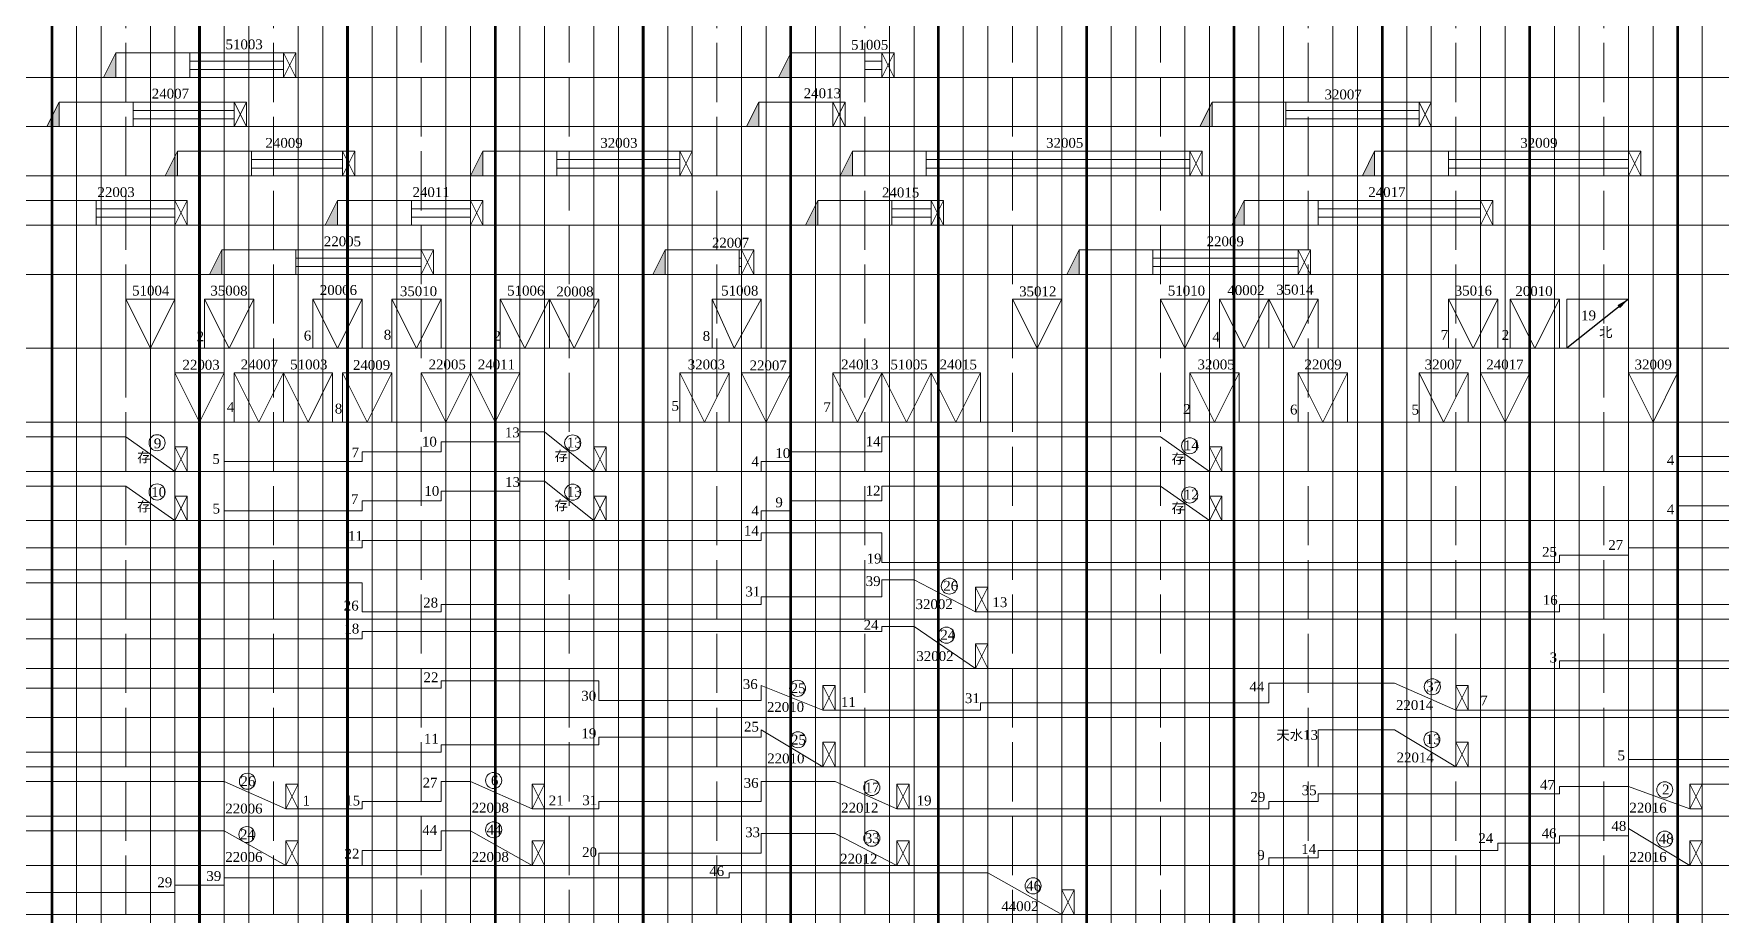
# Model space of a CAD drawing. Header units: millimetres. Extents: x 115 to 1075, y -349 to 784.
# Drawn here: x 441.3 to 783.8, y 425.9 to 604.9 of the extents above; entities that cross this region are included whole.
import ezdxf

# ---------------------------------------------------------------- set-up
doc = ezdxf.new("R2010")
doc.units = ezdxf.units.MM
doc.linetypes.add('ACAD_ISO02W100', pattern=[15, 12, -3])
for name, color, linetype, lineweight in [('十分格1', 3, 'Continuous', 20), ('十分格2', 3, 'ACAD_ISO02W100', 20), ('小时格1', 3, 'Continuous', 100), ('小时格2', 3, 'Continuous', 80)]:
    doc.layers.add(name, color=color, linetype=linetype, lineweight=lineweight)
doc.layers.add('文字', color=3, linetype='Continuous')
doc.dimstyles.new('ISO-25', dxfattribs={"dimtxt": 2.5, "dimasz": 2.5, "dimexe": 1.25, "dimexo": 0.625, "dimtad": 1, "dimdsep": 46, "dimtxsty": 'Standard', "dimcen": 2.5, "dimadec": 0, "dimazin": 0, "dimtfac": 1, "dimtmove": 0, "dimatfit": 3, "dimfxl": 1, "dimarcsym": 0})

msp = doc.modelspace()

# ---------------------------------------------------------------- hatches: boundary and pattern name
at = {"layer": '十分格2', "linetype": 'ByBlock'}
for points in [[(458, 596), (458, 601), (455.5, 596)], [(595, 596), (592.5, 596), (595, 601)], [(446.5, 586), (444, 586), (446.5, 591)], [(588.5, 586), (588.5, 591), (586, 586)], [(680.5, 586), (680.5, 591), (678, 586)], [(470.5, 576), (470.5, 581), (468, 576)], [(532.5, 576), (532.5, 581), (530, 576)], [(607.5, 576), (607.5, 581), (605, 576)], [(713.5, 576), (713.5, 581), (711, 576)], [(503, 566), (500.5, 566), (503, 571)], [(600.5, 566), (598, 566), (600.5, 571)], [(687, 566), (687, 571), (684.5, 566)], [(479.5, 556), (477, 556), (479.5, 561)], [(569.5, 556), (569.5, 561), (567, 556)], [(653.5, 556), (653.5, 561), (651, 556)]]:
    msp.add_hatch(color=0, dxfattribs=at).paths.add_polyline_path(points)

# ---------------------------------------------------------------- linework, layer by layer
at = {"layer": '十分格1'}
for p, q in [((450, 66), (450, 686)), ((455, 686), (455, 66)), ((465, 66), (465, 686)), ((470, 686), (470, 66)), ((480, 686), (480, 66)), ((485, 66), (485, 686)), ((495, 686), (495, 66)), ((500, 66), (500, 686)), ((510, 66), (510, 686)), ((515, 686), (515, 66)), ((525, 66), (525, 686)), ((530, 686), (530, 66)), ((540, 686), (540, 66)), ((545, 66), (545, 686)), ((555, 686), (555, 66)), ((560, 66), (560, 686)), ((570, 66), (570, 686)), ((575, 686), (575, 66)), ((585, 66), (585, 686)), ((590, 686), (590, 66)), ((600, 686), (600, 66)), ((605, 66), (605, 686)), ((615, 686), (615, 66)), ((620, 66), (620, 686)), ((630, 66), (630, 686)), ((635, 686), (635, 66)), ((645, 66), (645, 686)), ((650, 686), (650, 66)), ((660, 686), (660, 66)), ((665, 66), (665, 686)), ((675, 686), (675, 66)), ((680, 66), (680, 686)), ((690, 66), (690, 686)), ((695, 686), (695, 66)), ((705, 66), (705, 686)), ((710, 686), (710, 66)), ((720, 686), (720, 66)), ((725, 66), (725, 686)), ((735, 686), (735, 66)), ((740, 66), (740, 686)), ((750, 66), (750, 686)), ((755, 686), (755, 66)), ((765, 66), (765, 686)), ((770, 686), (770, 66)), ((780, 686), (780, 66))]:
    msp.add_line(p, q, dxfattribs=at)
at = {"layer": '十分格2'}
for p, q in [((460, 66), (460, 686)), ((490, 66), (490, 686)), ((520, 686), (520, 66)), ((550, 686), (550, 66)), ((580, 66), (580, 686)), ((610, 66), (610, 686)), ((640, 686), (640, 66)), ((670, 686), (670, 66)), ((700, 66), (700, 686)), ((730, 66), (730, 686)), ((760, 66), (760, 686))]:
    msp.add_line(p, q, dxfattribs=at)
at = {"layer": '十分格2', "color": 0, "linetype": 'ByBlock'}
for p, q in [((455.5, 596), (458, 601)), ((458, 596), (458, 601)), ((458, 601), (473, 601)), ((473, 601), (473, 596)), ((473, 601), (492, 601)), ((492, 601), (492, 596)), ((494.5, 601), (492, 601)), ((492, 601), (492, 596)), ((492, 601), (494.5, 596)), ((494.5, 601), (492, 596)), ((494.5, 596), (494.5, 601)), ((592.5, 596), (595, 601)), ((595, 596), (595, 601)), ((595, 601), (610, 601)), ((610, 601), (610, 596)), ((610, 601), (613.5, 601)), ((613.5, 596), (613.5, 601)), ((616, 601), (613.5, 601)), ((613.5, 601), (613.5, 596)), ((613.5, 601), (616, 596)), ((616, 601), (613.5, 596)), ((616, 596), (616, 601)), ((135, 596), (955, 596)), ((458, 596), (455.5, 596)), ((473, 597.6), (473, 599.3)), ((473, 599.3), (492, 599.3)), ((473, 596), (473, 597.6)), ((473, 597.6), (492, 597.6)), ((502, 596), (492, 596)), ((595, 596), (592.5, 596)), ((610, 597.6), (610, 599.3)), ((610, 599.3), (613.5, 599.3)), ((610, 596), (610, 597.6)), ((610, 597.6), (613.5, 597.6)), ((623.5, 596), (613.5, 596)), ((444, 586), (446.5, 591)), ((446.5, 586), (446.5, 591)), ((446.5, 591), (461.5, 591)), ((461.5, 591), (461.5, 586)), ((461.5, 591), (480, 591)), ((461.5, 587.6), (461.5, 589.3)), ((461.5, 589.3), (482, 589.3)), ((480, 591), (482, 591)), ((482, 586), (482, 591)), ((484.5, 591), (482, 591)), ((482, 591), (482, 586)), ((482, 591), (484.5, 586)), ((484.5, 591), (482, 586)), ((484.5, 586), (484.5, 591)), ((586, 586), (588.5, 591)), ((588.5, 586), (588.5, 591)), ((588.5, 591), (603.5, 591)), ((603.5, 591), (603.5, 586)), ((606, 591), (603.5, 591)), ((603.5, 591), (603.5, 586)), ((603.5, 591), (606, 586)), ((606, 591), (603.5, 586)), ((606, 586), (606, 591)), ((678, 586), (680.5, 591)), ((680.5, 586), (680.5, 591)), ((680.5, 591), (695.5, 591)), ((695.5, 591), (695.5, 586)), ((695.5, 591), (720, 591)), ((695.5, 587.6), (695.5, 589.3)), ((695.5, 589.3), (722.5, 589.3)), ((720, 591), (722.5, 591)), ((722.5, 586), (722.5, 591)), ((725, 591), (722.5, 591)), ((722.5, 591), (722.5, 586)), ((722.5, 591), (725, 586)), ((725, 591), (722.5, 586)), ((725, 586), (725, 591)), ((135, 586), (955, 586)), ((446.5, 586), (444, 586)), ((461.5, 586), (461.5, 587.6)), ((461.5, 587.6), (482, 587.6)), ((492, 586), (482, 586)), ((588.5, 586), (586, 586)), ((613.5, 586), (603.5, 586)), ((680.5, 586), (678, 586)), ((695.5, 586), (695.5, 587.6)), ((695.5, 587.6), (722.5, 587.6)), ((732.5, 586), (722.5, 586)), ((468, 576), (470.5, 581)), ((470.5, 576), (470.5, 581)), ((470.5, 581), (485.5, 581)), ((485.5, 581), (485.5, 576)), ((485.5, 581), (500, 581)), ((485.5, 577.6), (485.5, 579.3)), ((485.5, 579.3), (504, 579.3)), ((500, 581), (504, 581)), ((504, 581), (504, 576)), ((506.5, 581), (504, 581)), ((504, 581), (504, 576)), ((504, 581), (506.5, 576)), ((506.5, 581), (504, 576)), ((506.5, 576), (506.5, 581)), ((530, 576), (532.5, 581)), ((532.5, 576), (532.5, 581)), ((532.5, 581), (547.5, 581)), ((547.5, 581), (547.5, 576)), ((547.5, 581), (570, 581)), ((547.5, 577.6), (547.5, 579.3)), ((547.5, 579.3), (572.5, 579.3)), ((570, 581), (572.5, 581)), ((572.5, 576), (572.5, 581)), ((575, 581), (572.5, 581)), ((572.5, 581), (572.5, 576)), ((572.5, 581), (575, 576)), ((575, 581), (572.5, 576)), ((575, 576), (575, 581)), ((605, 576), (607.5, 581)), ((607.5, 576), (607.5, 581)), ((607.5, 581), (622.5, 581)), ((622.5, 581), (622.5, 576)), ((622.5, 581), (675, 581)), ((622.5, 577.6), (622.5, 579.3)), ((622.5, 579.3), (676, 579.3)), ((675, 581), (676, 581)), ((676, 576), (676, 581)), ((678.5, 581), (676, 581)), ((676, 581), (676, 576)), ((676, 581), (678.5, 576)), ((678.5, 581), (676, 576)), ((678.5, 576), (678.5, 581)), ((711, 576), (713.5, 581)), ((713.5, 576), (713.5, 581)), ((713.5, 581), (728.5, 581)), ((728.5, 581), (765, 581)), ((728.5, 581), (728.5, 576)), ((728.5, 577.6), (728.5, 579.3)), ((728.5, 579.3), (765, 579.3)), ((765, 576), (765, 581)), ((767.5, 581), (765, 581)), ((765, 581), (765, 576)), ((765, 581), (767.5, 576)), ((767.5, 581), (765, 576)), ((767.5, 576), (767.5, 581)), ((135, 576), (955, 576)), ((470.5, 576), (468, 576)), ((485.5, 576), (485.5, 577.6)), ((485.5, 577.6), (504, 577.6)), ((514, 576), (504, 576)), ((532.5, 576), (530, 576)), ((547.5, 576), (547.5, 577.6)), ((547.5, 577.6), (572.5, 577.6)), ((582.5, 576), (572.5, 576)), ((607.5, 576), (605, 576)), ((607.5, 576), (605, 576)), ((622.5, 576), (622.5, 577.6)), ((622.5, 577.6), (676, 577.6)), ((686, 576), (676, 576)), ((713.5, 576), (711, 576)), ((728.5, 577.6), (765, 577.6)), ((775, 576), (765, 576)), ((439, 571), (454, 571)), ((454, 571), (454, 566)), ((454, 571), (470, 571)), ((454, 567.6), (454, 569.3)), ((454, 569.3), (470, 569.3)), ((470, 566), (470, 571)), ((472.5, 571), (470, 571)), ((470, 571), (470, 566)), ((470, 571), (472.5, 566)), ((472.5, 571), (470, 566)), ((472.5, 566), (472.5, 571)), ((500.5, 566), (503, 571)), ((503, 566), (503, 571)), ((503, 571), (518, 571)), ((518, 571), (518, 566)), ((518, 571), (530, 571)), ((518, 567.6), (518, 569.3)), ((518, 569.3), (530, 569.3)), ((530, 566), (530, 571)), ((532.5, 571), (530, 571)), ((530, 571), (530, 566)), ((530, 571), (532.5, 566)), ((532.5, 571), (530, 566)), ((532.5, 566), (532.5, 571)), ((598, 566), (600.5, 571)), ((600.5, 566), (600.5, 571)), ((600.5, 571), (615.5, 571)), ((615.5, 571), (615.5, 566)), ((615.5, 571), (620, 571)), ((615.5, 567.6), (615.5, 569.3)), ((615.5, 569.3), (623.5, 569.3)), ((620, 571), (623.5, 571)), ((623.5, 566), (623.5, 571)), ((626, 571), (623.5, 571)), ((623.5, 571), (623.5, 566)), ((623.5, 571), (626, 566)), ((626, 571), (623.5, 566)), ((626, 566), (626, 571)), ((684.5, 566), (687, 571)), ((687, 566), (687, 571)), ((687, 571), (702, 571)), ((702, 571), (702, 566)), ((702, 571), (735, 571)), ((702, 567.6), (702, 569.3)), ((702, 569.3), (735, 569.3)), ((735, 566), (735, 571)), ((737.5, 571), (735, 571)), ((735, 571), (735, 566)), ((735, 571), (737.5, 566)), ((737.5, 571), (735, 566)), ((737.5, 566), (737.5, 571)), ((135, 566), (955, 566)), ((454, 566), (454, 567.6)), ((454, 567.6), (470, 567.6)), ((471, 566), (460.5, 566)), ((476, 566), (466, 566)), ((480, 566), (470, 566)), ((503, 566), (500.5, 566)), ((518, 566), (518, 567.6)), ((518, 567.6), (530, 567.6)), ((540, 566), (530, 566)), ((600.5, 566), (598, 566)), ((600.5, 566), (598, 566)), ((615.5, 566), (615.5, 567.6)), ((615.5, 567.6), (623.5, 567.6)), ((633.5, 566), (623.5, 566)), ((687, 566), (684.5, 566)), ((702, 566), (702, 567.6)), ((702, 567.6), (735, 567.6)), ((745, 566), (735, 566)), ((477, 556), (479.5, 561)), ((479.5, 556), (479.5, 561)), ((479.5, 561), (494.5, 561)), ((494.5, 561), (494.5, 556)), ((494.5, 561), (520, 561)), ((494.5, 557.6), (494.5, 559.3)), ((494.5, 559.3), (520, 559.3)), ((520, 556), (520, 561)), ((522.5, 561), (520, 561)), ((520, 561), (520, 556)), ((520, 561), (522.5, 556)), ((522.5, 561), (520, 556)), ((522.5, 556), (522.5, 561)), ((567, 556), (569.5, 561)), ((569.5, 556), (569.5, 561)), ((569.5, 561), (584.5, 561)), ((584.5, 561), (584.5, 556)), ((584.5, 561), (585, 561)), ((584.5, 557.6), (584.5, 559.3)), ((584.5, 559.3), (585, 559.3)), ((585, 561), (585, 556)), ((587.5, 561), (585, 561)), ((585, 561), (585, 556)), ((585, 561), (587.5, 556)), ((587.5, 561), (585, 556)), ((587.5, 556), (587.5, 561)), ((651, 556), (653.5, 561)), ((653.5, 556), (653.5, 561)), ((653.5, 561), (668.5, 561)), ((668.5, 561), (668.5, 556)), ((668.5, 561), (695, 561)), ((668.5, 557.6), (668.5, 559.3)), ((668.5, 559.3), (698, 559.3)), ((695, 561), (698, 561)), ((698, 556), (698, 561)), ((700.5, 561), (698, 561)), ((698, 561), (698, 556)), ((698, 561), (700.5, 556)), ((700.5, 561), (698, 556)), ((700.5, 556), (700.5, 561)), ((145, 556), (955, 556)), ((479.5, 556), (477, 556)), ((494.5, 556), (494.5, 557.6)), ((494.5, 557.6), (520, 557.6)), ((530, 556), (520, 556)), ((569.5, 556), (567, 556)), ((584.5, 556), (584.5, 557.6)), ((584.5, 557.6), (585, 557.6)), ((595, 556), (585, 556)), ((653.5, 556), (651, 556)), ((668.5, 556), (668.5, 557.6)), ((668.5, 557.6), (698, 557.6)), ((708, 556), (698, 556)), ((460, 541), (460, 551)), ((460, 551), (470, 551)), ((460, 551), (465, 541)), ((465, 541), (470, 551)), ((470, 551), (470, 541)), ((476, 541), (476, 551)), ((476, 551), (486, 551)), ((476, 551), (481, 541)), ((481, 541), (486, 551)), ((486, 551), (486, 541)), ((498, 541), (498, 551)), ((498, 551), (508, 551)), ((498, 551), (503, 541)), ((503, 541), (508, 551)), ((508, 551), (508, 541)), ((514, 541), (514, 551)), ((514, 551), (524, 551)), ((514, 551), (519, 541)), ((519, 541), (524, 551)), ((524, 551), (524, 541)), ((536, 541), (536, 551)), ((536, 551), (546, 551)), ((536, 551), (541, 541)), ((541, 541), (546, 551)), ((546, 551), (546, 541)), ((546, 551), (556, 551)), ((546, 551), (551, 541)), ((551, 541), (556, 551)), ((556, 551), (556, 541)), ((579, 541), (579, 551)), ((579, 551), (589, 551)), ((579, 551), (583.5, 541)), ((583.5, 541), (589, 551)), ((589, 551), (589, 541)), ((640, 541), (640, 551)), ((640, 551), (650, 551)), ((640, 551), (645, 541)), ((645, 541), (650, 551)), ((650, 551), (650, 541)), ((670, 541), (670, 551)), ((670, 551), (680, 551)), ((670, 551), (675, 541)), ((675, 541), (680, 551)), ((680, 551), (680, 541)), ((682, 541), (682, 551)), ((682, 551), (692, 551)), ((682, 551), (687, 541)), ((687, 541), (692, 551)), ((692, 551), (692, 541)), ((692, 551), (702, 551)), ((692, 551), (697, 541)), ((697, 541), (702, 551)), ((702, 551), (702, 541)), ((728.5, 541), (728.5, 551)), ((728.5, 551), (738.5, 551)), ((728.5, 551), (733.5, 541)), ((733.5, 541), (738.5, 551)), ((738.5, 551), (738.5, 541)), ((741, 541), (741, 551)), ((741, 551), (751, 551)), ((741, 551), (746, 541)), ((746, 541), (751, 551)), ((751, 551), (751, 541)), ((752.5, 541), (752.5, 551)), ((752.5, 551), (765, 551)), ((765, 551), (765, 541)), ((115, 541), (955, 541)), ((470, 541), (460, 541)), ((486, 541), (476, 541)), ((508, 541), (498, 541)), ((524, 541), (514, 541)), ((535, 541), (545, 541)), ((546, 541), (536, 541)), ((556, 541), (546, 541)), ((588.5, 541), (578.5, 541)), ((589, 541), (579, 541)), ((650, 541), (640, 541)), ((680, 541), (670, 541)), ((692, 541), (682, 541)), ((702, 541), (692, 541)), ((738.5, 541), (728.5, 541)), ((751, 541), (741, 541)), ((765, 541), (752.5, 541)), ((470, 526), (470, 536)), ((470, 536), (480, 536)), ((470, 536), (475, 526)), ((475, 526), (480, 536)), ((480, 536), (480, 526)), ((482, 526), (482, 536)), ((482, 536), (492, 536)), ((482, 536), (487, 526)), ((487, 526), (492, 536)), ((492, 536), (492, 526)), ((492, 536), (502, 536)), ((492, 536), (497, 526)), ((497, 526), (502, 536)), ((502, 536), (502, 526)), ((504, 526), (504, 536)), ((504, 536), (514, 536)), ((504, 536), (509, 526)), ((509, 526), (514, 536)), ((514, 536), (514, 526)), ((520, 526), (520, 536)), ((520, 536), (530, 536)), ((520, 536), (525, 526)), ((525, 526), (530, 536)), ((530, 536), (530, 526)), ((530, 536), (540, 536)), ((530, 536), (535, 526)), ((535, 526), (540, 536)), ((540, 536), (540, 526)), ((572.5, 526), (572.5, 536)), ((572.5, 536), (582.5, 536)), ((572.5, 536), (577.5, 526)), ((577.5, 526), (582.5, 536)), ((582.5, 536), (582.5, 526)), ((585, 526), (585, 536)), ((585, 536), (595, 536)), ((585, 536), (590, 526)), ((590, 526), (595, 536)), ((595, 536), (595, 526)), ((603.5, 526), (603.5, 536)), ((603.5, 536), (613.5, 536)), ((603.5, 536), (608.5, 526)), ((608.5, 526), (613.5, 536)), ((613.5, 536), (613.5, 526)), ((613.5, 536), (623.5, 536)), ((613.5, 536), (618.5, 526)), ((618.5, 526), (623.5, 536)), ((623.5, 536), (623.5, 526)), ((623.5, 536), (633.5, 536)), ((623.5, 536), (628.5, 526)), ((628.5, 526), (633.5, 536)), ((633.5, 536), (633.5, 526)), ((676, 526), (676, 536)), ((676, 536), (686, 536)), ((676, 536), (681, 526)), ((681, 526), (686, 536)), ((686, 536), (686, 526)), ((698, 526), (698, 536)), ((698, 536), (708, 536)), ((698, 536), (703, 526)), ((703, 526), (708, 536)), ((708, 536), (708, 526)), ((722.5, 526), (722.5, 536)), ((722.5, 536), (732.5, 536)), ((722.5, 536), (727.5, 526)), ((727.5, 526), (732.5, 536)), ((732.5, 536), (732.5, 526)), ((735, 526), (735, 536)), ((735, 536), (745, 536)), ((735, 536), (740, 526)), ((740, 526), (745, 536)), ((745, 536), (745, 526)), ((765, 526), (765, 536)), ((765, 536), (775, 536)), ((765, 536), (770, 526)), ((770, 526), (775, 536)), ((775, 536), (775, 526)), ((115, 526), (955, 526)), ((480, 526), (470, 526)), ((492, 526), (482, 526)), ((502, 526), (492, 526)), ((504, 526), (504, 526)), ((514, 526), (504, 526)), ((530, 526), (520, 526)), ((540, 526), (530, 526)), ((582.5, 526), (572.5, 526)), ((595, 526), (585, 526)), ((613.5, 526), (603.5, 526)), ((623.5, 526), (613.5, 526)), ((633.5, 526), (623.5, 526)), ((686, 526), (676, 526)), ((695, 526), (698, 526)), ((708, 526), (698, 526)), ((732.5, 526), (722.5, 526)), ((745, 526), (735, 526)), ((775, 526), (765, 526)), ((414, 523), (460, 523)), ((460, 523), (470, 516)), ((472.5, 521), (470, 521)), ((470, 521), (470, 516)), ((470, 521), (472.5, 516)), ((472.5, 521), (470, 516)), ((472.5, 516), (472.5, 521)), ((524, 520), (524, 522)), ((524, 522), (540, 522)), ((540, 522), (540, 524)), ((540, 524), (545, 524)), ((545, 524), (555, 516)), ((555, 516), (555, 521)), ((555, 521), (557.5, 521)), ((555, 521), (557.5, 516)), ((557.5, 521), (555, 516)), ((557.5, 521), (557.5, 516)), ((613.5, 520), (613.5, 523)), ((613.5, 523), (670, 523)), ((670, 523), (680, 516)), ((682.5, 521), (680, 521)), ((680, 521), (680, 516)), ((680, 521), (682.5, 516)), ((682.5, 521), (680, 516)), ((682.5, 516), (682.5, 521)), ((480, 516), (480, 518)), ((480, 518), (505, 518)), ((505, 518), (508, 518)), ((508, 518), (508, 520)), ((508, 520), (520, 520)), ((520, 520), (524, 520)), ((589, 516), (589, 518)), ((589, 518), (595, 518)), ((595, 518), (595, 520)), ((595, 520), (610, 520)), ((610, 520), (613.5, 520)), ((745, 516), (745, 518)), ((775, 516), (775, 519)), ((775, 519), (835, 519)), ((135, 516), (955, 516)), ((470, 516), (472.5, 516)), ((540, 512), (540, 514)), ((540, 514), (545, 514)), ((545, 514), (555, 506)), ((557.5, 516), (555, 516)), ((680, 516), (682.5, 516)), ((414, 513), (460, 513)), ((460, 513), (470, 506)), ((470, 511), (470, 506)), ((472.5, 511), (470, 511)), ((472.5, 511), (470, 506)), ((470, 511), (472.5, 506)), ((472.5, 506), (472.5, 511)), ((524, 510), (524, 512)), ((524, 512), (540, 512)), ((555, 511), (557.5, 511)), ((557.5, 511), (555, 506)), ((555, 511), (557.5, 506)), ((555, 506), (555, 511)), ((557.5, 511), (557.5, 506)), ((613.5, 510), (613.5, 513)), ((613.5, 513), (670, 513)), ((670, 513), (680, 506)), ((682.5, 511), (680, 511)), ((682.5, 511), (680, 506)), ((680, 511), (682.5, 506)), ((680, 511), (680, 506)), ((682.5, 506), (682.5, 511)), ((480, 506), (480, 508)), ((480, 508), (505, 508)), ((505, 508), (508, 508)), ((508, 508), (508, 510)), ((508, 510), (520, 510)), ((520, 510), (524, 510)), ((589, 506), (589, 508)), ((589, 506), (589, 508)), ((589, 508), (595, 508)), ((595, 508), (595, 510)), ((595, 510), (610, 510)), ((610, 510), (613.5, 510)), ((775, 506), (775, 509)), ((775, 509), (835, 509)), ((775, 506), (775, 509)), ((135, 506), (955, 506)), ((589, 502), (589, 503.5)), ((589, 503.5), (613.5, 503.5)), ((613.5, 503.5), (613.5, 497.5)), ((398, 500.5), (505, 500.5)), ((505, 500.5), (508, 500.5)), ((508, 500.5), (508, 502)), ((508, 502), (585, 502)), ((585, 502), (589, 502)), ((765, 499), (765, 500.5)), ((765, 500.5), (825, 500.5)), ((613.5, 497.5), (740, 497.5)), ((740, 497.5), (741, 497.5)), ((741, 497.5), (751, 497.5)), ((751, 497.5), (751, 499)), ((751, 499), (765, 499)), ((135, 496), (955, 496)), ((398, 493.37), (505, 493.37)), ((505, 493.37), (508, 493.37)), ((508, 493.37), (508, 487.5)), ((613.5, 490.5), (613.5, 494)), ((613.5, 494), (620, 494)), ((620, 494), (632.5, 487.5)), ((589, 489), (589, 490.5)), ((589, 490.5), (610, 490.5)), ((610, 490.5), (613.5, 490.5)), ((632.5, 487.5), (632.5, 492.5)), ((632.5, 492.5), (635, 492.5)), ((632.5, 492.5), (635, 487.5)), ((635, 492.5), (632.5, 487.5)), ((635, 492.5), (635, 487.5)), ((508, 487.5), (520, 487.5)), ((520, 487.5), (524, 487.5)), ((524, 487.5), (524, 489)), ((524, 489), (585, 489)), ((585, 489), (589, 489)), ((635, 487.5), (632.5, 487.5)), ((635, 487.5), (740, 487.5)), ((740, 487.5), (741, 487.5)), ((741, 487.5), (751, 487.5)), ((751, 487.5), (751, 489)), ((751, 489), (817.5, 489)), ((135, 486), (955, 486)), ((508, 482), (508, 483.5)), ((508, 483.5), (613.5, 483.5)), ((613.5, 483.5), (613.5, 484.5)), ((613.5, 484.5), (620, 484.5)), ((620, 484.5), (632.5, 476)), ((398, 482), (508, 482)), ((635, 481), (632.5, 481)), ((632.5, 481), (632.5, 476)), ((632.5, 481), (635, 476)), ((635, 481), (632.5, 476)), ((635, 476), (635, 481)), ((751, 476), (751, 477.5)), ((751, 477.5), (817.5, 477.5)), ((235, 476), (955, 476)), ((524, 472), (524, 473.5)), ((524, 473.5), (556, 473.5)), ((556, 473.5), (556, 469.5)), ((632.5, 476), (635, 476)), ((692, 469), (692, 473)), ((692, 473), (715, 473)), ((715, 473), (717.5, 473)), ((717.5, 473), (730, 467.5)), ((398, 472), (524, 472)), ((556, 469.5), (589, 469.5)), ((589, 469.5), (589, 472.5)), ((589, 472.5), (601.5, 467.5)), ((604, 472.5), (601.5, 472.5)), ((601.5, 472.5), (601.5, 467.5)), ((601.5, 472.5), (604, 467.5)), ((604, 472.5), (601.5, 467.5)), ((604, 467.5), (604, 472.5)), ((732.5, 472.5), (730, 472.5)), ((730, 472.5), (730, 467.5)), ((730, 472.5), (732.5, 467.5)), ((732.5, 472.5), (730, 467.5)), ((732.5, 467.5), (732.5, 472.5)), ((235, 466), (955, 466)), ((601.5, 467.5), (604, 467.5)), ((604, 467.5), (633.5, 467.5)), ((633.5, 467.5), (633.5, 469)), ((633.5, 469), (692, 469)), ((730, 467.5), (732.5, 467.5)), ((730, 466), (732.5, 466)), ((732.5, 467.5), (827.5, 467.5)), ((589, 462), (589, 463.5)), ((589, 463.5), (601.5, 456)), ((702, 463.5), (702, 456)), ((702, 463.5), (717.5, 463.5)), ((717.5, 463.5), (730, 456)), ((398, 459), (524, 459)), ((524, 459), (524, 460.5)), ((524, 460.5), (556, 460.5)), ((556, 460.5), (556, 462)), ((556, 462), (589, 462)), ((604, 461), (601.5, 461)), ((601.5, 461), (601.5, 456)), ((601.5, 461), (604, 456)), ((604, 461), (601.5, 456)), ((604, 456), (604, 461)), ((732.5, 461), (730, 461)), ((730, 461), (730, 456)), ((730, 461), (732.5, 456)), ((732.5, 461), (730, 456)), ((732.5, 456), (732.5, 461)), ((135, 456), (955, 456)), ((730, 456), (732.5, 456)), ((730, 456), (732.5, 456)), ((765, 456), (765, 457.5)), ((765, 457.5), (827.5, 457.5)), ((398, 453), (480, 453)), ((480, 453), (492.5, 447.5)), ((495, 452.5), (492.5, 452.5)), ((492.5, 452.5), (492.5, 447.5)), ((492.5, 452.5), (495, 447.5)), ((495, 452.5), (492.5, 447.5)), ((495, 447.5), (495, 452.5)), ((524, 449), (524, 453)), ((524, 453), (530, 453)), ((530, 453), (542.5, 447.5)), ((545, 452.5), (542.5, 452.5)), ((542.5, 452.5), (542.5, 447.5)), ((542.5, 452.5), (545, 447.5)), ((545, 452.5), (542.5, 447.5)), ((545, 447.5), (545, 452.5)), ((589, 449), (589, 453)), ((589, 453), (604, 453)), ((604, 453), (616.5, 447.5)), ((619, 452.5), (616.5, 452.5)), ((616.5, 452.5), (616.5, 447.5)), ((616.5, 452.5), (619, 447.5)), ((619, 452.5), (616.5, 447.5)), ((619, 447.5), (619, 452.5)), ((780, 452.5), (777.5, 452.5)), ((777.5, 452.5), (777.5, 447.5)), ((777.5, 452.5), (780, 447.5)), ((780, 452.5), (777.5, 447.5)), ((780, 447.5), (780, 452.5)), ((780, 452.5), (852.5, 452.5)), ((508, 447.5), (508, 449)), ((508, 449), (524, 449)), ((556, 447.5), (556, 449)), ((556, 449), (589, 449)), ((692, 447.5), (692, 449)), ((692, 449), (702, 449)), ((702, 449), (702, 450.5)), ((702, 450.5), (741, 450.5)), ((741, 450.5), (751, 450.5)), ((751, 450.5), (751, 452)), ((751, 452), (765, 452)), ((765, 452), (777.5, 447.5)), ((135, 446), (955, 446)), ((492.5, 447.5), (495, 447.5)), ((495, 447.5), (508, 447.5)), ((542.5, 447.5), (545, 447.5)), ((545, 447.5), (556, 447.5)), ((616.5, 447.5), (619, 447.5)), ((619, 447.5), (692, 447.5)), ((777.5, 447.5), (780, 447.5)), ((400, 443), (480, 443)), ((480, 443), (492.5, 436)), ((524, 439), (524, 443)), ((524, 443), (530, 443)), ((530, 443), (542.5, 436)), ((589, 438.5), (589, 442.5)), ((589, 442.5), (604, 442.5)), ((604, 442.5), (616.5, 436)), ((751, 440.5), (751, 442)), ((751, 442), (765, 442)), ((765, 442), (765, 443.5)), ((765, 443.5), (777.5, 436)), ((495, 441), (492.5, 441)), ((492.5, 441), (492.5, 436)), ((492.5, 441), (495, 436)), ((495, 441), (492.5, 436)), ((495, 436), (495, 441)), ((508, 436), (508, 439)), ((508, 439), (524, 439)), ((545, 441), (542.5, 441)), ((542.5, 441), (542.5, 436)), ((542.5, 441), (545, 436)), ((545, 441), (542.5, 436)), ((545, 436), (545, 441)), ((556, 436), (556, 438.5)), ((556, 438.5), (589, 438.5)), ((619, 441), (616.5, 441)), ((616.5, 441), (616.5, 436)), ((616.5, 441), (619, 436)), ((619, 441), (616.5, 436)), ((619, 436), (619, 441)), ((702, 437.5), (702, 439)), ((702, 439), (735, 439)), ((735, 439), (738.5, 439)), ((738.5, 439), (738.5, 440.5)), ((738.5, 440.5), (751, 440.5)), ((780, 441), (777.5, 441)), ((777.5, 441), (777.5, 436)), ((777.5, 441), (780, 436)), ((780, 441), (777.5, 436)), ((780, 436), (780, 441)), ((135, 436), (955, 436)), ((542.5, 436), (545, 436)), ((692, 436), (692, 437.5)), ((692, 437.5), (702, 437.5)), ((470, 430.5), (470, 432)), ((470, 432), (480, 432)), ((480, 432), (480, 433.5)), ((480, 433.5), (580, 433.5)), ((580, 433.5), (582.5, 433.5)), ((582.5, 433.5), (582.5, 434.5)), ((582.5, 434.5), (635, 434.5)), ((635, 434.5), (650, 426)), ((414, 430.5), (470, 430.5)), ((652.5, 431), (650, 431)), ((650, 431), (650, 426)), ((650, 431), (652.5, 426)), ((652.5, 431), (650, 426)), ((652.5, 426), (652.5, 431)), ((135, 426), (955, 426)), ((650, 426), (652.5, 426))]:
    msp.add_line(p, q, dxfattribs=at)
for centre in [(466.36, 521.82), (550.72, 521.78), (675.95, 521.21), (466.36, 511.82), (550.72, 511.78), (675.95, 511.21), (627.17, 492.7), (626.58, 482.74), (596.37, 471.95), (725.21, 472.26), (596.44, 461.5), (725.12, 461.55), (484.69, 453.07), (534.68, 453.23), (611.44, 451.79), (772.38, 451.34), (484.6, 442.26), (534.68, 443.23), (611.44, 441.5), (772.38, 441.34), (644.17, 431.84)]:
    msp.add_circle(centre, 1.63, dxfattribs=at)
at = {"layer": '小时格1'}
for p, q in [((595, 66), (595, 686)), ((595, 66), (595, 686)), ((775, 686), (775, 66))]:
    msp.add_line(p, q, dxfattribs=at)
at = {"layer": '小时格2'}
for p, q in [((445, 686), (445, 66)), ((475, 686), (475, 66)), ((475, 66), (475, 686)), ((505, 66), (505, 686)), ((505, 686), (505, 66)), ((535, 686), (535, 66)), ((565, 66), (565, 686)), ((565, 686), (565, 66)), ((625, 66), (625, 686)), ((655, 686), (655, 66)), ((685, 66), (685, 686)), ((715, 686), (715, 66)), ((745, 66), (745, 686))]:
    msp.add_line(p, q, dxfattribs=at)

# ---------------------------------------------------------------- texts
at = {"layer": '文字', "char_height": 2, "attachment_point": 1}
for s, insert, width in [('\\pt14;{\\fTimes New Roman|b0|i0|c0|p18;\\C0;51003}', (480.27, 603.71), 10.9003), ('\\pt14;{\\fTimes New Roman|b0|i0|c0|p18;\\C0;51005}', (607.22, 603.63), 10.9003), ('\\pt14;{\\fTimes New Roman|b0|i0|c0|p18;\\C0;24007}', (465.29, 593.71), 10.9003), ('\\pt14;{\\fTimes New Roman|b0|i0|c0|p18;\\C0;24013}', (597.62, 593.78), 10.9003), ('\\pt14;{\\fTimes New Roman|b0|i0|c0|p18;\\C0;32007}', (703.33, 593.54), 10.9003), ('\\pt14;{\\fTimes New Roman|b0|i0|c0|p18;\\C0;24009}', (488.37, 583.71), 10.9003), ('\\pt14;{\\fTimes New Roman|b0|i0|c0|p18;\\C0;32003}', (556.33, 583.71), 10.9003), ('\\pt14;{\\fTimes New Roman|b0|i0|c0|p18;\\C0;32005}', (646.81, 583.71), 10.9003), ('\\pt14;{\\fTimes New Roman|b0|i0|c0|p18;\\C0;32009}', (743.06, 583.71), 10.9003), ('\\pt14;{\\fTimes New Roman|b0|i0|c0|p18;\\C0;22003}', (454.27, 573.71), 10.9003), ('\\pt14;{\\fTimes New Roman|b0|i0|c0|p18;\\C0;24011}', (518.21, 573.71), 10.9003), ('\\pt14;{\\fTimes New Roman|b0|i0|c0|p18;\\C0;24015}', (613.51, 573.64), 10.9003), ('\\pt14;{\\fTimes New Roman|b0|i0|c0|p18;\\C0;24017}', (712.21, 573.71), 10.9003), ('\\pt14;{\\fTimes New Roman|b0|i0|c0|p18;\\C0;22005}', (500.21, 563.71), 10.9003), ('\\pt14;{\\fTimes New Roman|b0|i0|c0|p18;\\C0;22007}', (578.97, 563.44), 10.9003), ('\\pt14;{\\fTimes New Roman|b0|i0|c0|p18;\\C0;22009}', (679.39, 563.71), 10.9003), ('\\pt14;{\\fTimes New Roman|b0|i0|c0|p18;\\C0;51004}', (461.3, 553.71), 10.9003), ('\\pt14;{\\fTimes New Roman|b0|i0|c0|p18;\\C0;35008}', (477.18, 553.71), 10.9003), ('\\pt14;{\\fTimes New Roman|b0|i0|c0|p18;\\C0;20006}', (499.4, 553.83), 10.9003), ('\\pt14;{\\fTimes New Roman|b0|i0|c0|p18;\\C0;35010}', (515.65, 553.59), 10.9003), ('\\pt14;{\\fTimes New Roman|b0|i0|c0|p18;\\C0;51006}', (537.42, 553.71), 10.9003), ('\\pt14;{\\fTimes New Roman|b0|i0|c0|p18;\\C0;20008}', (547.41, 553.53), 10.9003), ('\\pt14;{\\fTimes New Roman|b0|i0|c0|p18;\\C0;51008}', (580.86, 553.71), 10.9003), ('\\pt14;{\\fTimes New Roman|b0|i0|c0|p18;\\C0;35012}', (641.34, 553.55), 10.9003), ('\\pt14;{\\fTimes New Roman|b0|i0|c0|p18;\\C0;51010}', (671.53, 553.71), 10.9003), ('\\pt14;{\\fTimes New Roman|b0|i0|c0|p18;\\C0;40002}', (683.6, 553.8), 10.9003), ('\\pt14;{\\fTimes New Roman|b0|i0|c0|p18;\\C0;35014}', (693.52, 553.9), 10.9003), ('\\pt14;{\\fTimes New Roman|b0|i0|c0|p18;\\C0;35016}', (729.76, 553.71), 10.9003), ('\\pt14;{\\fTimes New Roman|b0|i0|c0|p18;\\C0;20010}', (742.07, 553.61), 10.9003), ('\\pt14;{\\fTimes New Roman|b0|i0|c0|p18;\\C0;19}', (755.41, 548.67), 4.7289), ('\\pt14;{\\fTimes New Roman|b0|i0|c0|p18;\\C0;6}', (496.14, 544.58), 1.9356), ('\\pt14;{\\fTimes New Roman|b0|i0|c0|p18;\\C0;8}', (512.37, 544.75), 1.9356), ('\\pt14;{\\fTimes New Roman|b0|i0|c0|p18;\\C0;7}', (726.92, 544.71), 1.9356), ('\\pt14;{\\fTimes New Roman|b0|i0|c0|p18;\\C0;2}', (739.3, 544.7), 1.9356), ('\\pt14;{\\fSimSun|b0|i0|c134|p54;\\C0;北}', (759.05, 545.26), 1.9356), ('\\pt14;{\\fTimes New Roman|b0|i0|c0|p18;\\C0;2}', (474.39, 544.42), 1.9356), ('\\pt14;{\\fTimes New Roman|b0|i0|c0|p18;\\C0;2}', (534.62, 544.53), 1.9356), ('\\pt14;{\\fTimes New Roman|b0|i0|c0|p18;\\C0;8}', (577.11, 544.49), 1.9356), ('\\pt14;{\\fTimes New Roman|b0|i0|c0|p18;\\C0;4}', (680.58, 544.33), 1.9356), ('\\pt14;{\\fTimes New Roman|b0|i0|c0|p18;\\C0;22003}', (471.52, 538.65), 10.9003), ('\\pt14;{\\fTimes New Roman|b0|i0|c0|p18;\\C0;24007}', (483.35, 538.71), 10.9003), ('\\pt14;{\\fTimes New Roman|b0|i0|c0|p18;\\C0;51003}', (493.39, 538.71), 10.9003), ('\\pt14;{\\fTimes New Roman|b0|i0|c0|p18;\\C0;24009}', (506.12, 538.6), 10.9003), ('\\pt14;{\\fTimes New Roman|b0|i0|c0|p18;\\C0;22005}', (521.48, 538.71), 10.9003), ('\\pt14;{\\fTimes New Roman|b0|i0|c0|p18;\\C0;24011}', (531.47, 538.71), 10.9003), ('\\pt14;{\\fTimes New Roman|b0|i0|c0|p18;\\C0;32003}', (574.08, 538.71), 10.9003), ('\\pt14;{\\fTimes New Roman|b0|i0|c0|p18;\\C0;22007}', (586.63, 538.52), 10.9003), ('\\pt14;{\\fTimes New Roman|b0|i0|c0|p18;\\C0;24013}', (605.21, 538.71), 10.9003), ('\\pt14;{\\fTimes New Roman|b0|i0|c0|p18;\\C0;51005}', (615.21, 538.71), 10.9003), ('\\pt14;{\\fTimes New Roman|b0|i0|c0|p18;\\C0;24015}', (625.21, 538.71), 10.9003), ('\\pt14;{\\fTimes New Roman|b0|i0|c0|p18;\\C0;32005}', (677.54, 538.71), 10.9003), ('\\pt14;{\\fTimes New Roman|b0|i0|c0|p18;\\C0;22009}', (699.26, 538.71), 10.9003), ('\\pt14;{\\fTimes New Roman|b0|i0|c0|p18;\\C0;32007}', (723.66, 538.71), 10.9003), ('\\pt14;{\\fTimes New Roman|b0|i0|c0|p18;\\C0;24017}', (736.17, 538.71), 10.9003), ('\\pt14;{\\fTimes New Roman|b0|i0|c0|p18;\\C0;32009}', (766.27, 538.71), 10.9003), ('\\pt14;{\\fTimes New Roman|b0|i0|c0|p18;\\C0;4}', (480.53, 530.07), 1.9356), ('\\pt14;{\\fTimes New Roman|b0|i0|c0|p18;\\C0;8}', (502.44, 529.75), 1.9356), ('\\pt14;{\\fTimes New Roman|b0|i0|c0|p18;\\C0;5}', (570.78, 530.32), 1.9356), ('\\pt14;{\\fTimes New Roman|b0|i0|c0|p18;\\C0;7}', (601.61, 530.05), 1.9356), ('\\pt14;{\\fTimes New Roman|b0|i0|c0|p18;\\C0;2}', (674.63, 529.67), 1.9356), ('\\pt14;{\\fTimes New Roman|b0|i0|c0|p18;\\C0;6}', (696.32, 529.56), 1.9356), ('\\pt14;{\\fTimes New Roman|b0|i0|c0|p18;\\C0;5}', (721, 529.54), 1.9356), ('\\pt14;{\\fTimes New Roman|b0|i0|c0|p18;\\C0;13}', (536.96, 524.91), 4.3289), ('\\pt14;{\\fTimes New Roman|b0|i0|c0|p18;\\C0;9}', (465.71, 522.69), 1.9356), ('\\pt14;{\\fTimes New Roman|b0|i0|c0|p18;\\C0;7}', (505.86, 520.85), 1.9356), ('\\pt14;{\\fTimes New Roman|b0|i0|c0|p18;\\C0;10}', (520.13, 523.04), 4.4622), ('\\pt14;{\\fTimes New Roman|b0|i0|c0|p18;\\C0;13}', (549.54, 522.86), 3.7956), ('\\pt14;{\\fTimes New Roman|b0|i0|c0|p18;\\C0;10}', (591.86, 520.71), 3.5289), ('\\pt14;{\\fTimes New Roman|b0|i0|c0|p18;\\C0;14}', (610.19, 523.1), 3.9289), ('\\pt14;{\\fTimes New Roman|b0|i0|c0|p18;\\C0;14}', (674.78, 522.3), 3.7956), ('\\pt14;{\\fSimSun|b0|i0|c134|p2;\\C0;存}', (462.33, 519.87), 1.9356), ('\\pt14;{\\fTimes New Roman|b0|i0|c0|p18;\\C0;5}', (477.58, 519.52), 1.9356), ('\\pt14;{\\fSimSun|b0|i0|c134|p2;\\C0;存}', (547.05, 520.13), 1.9356), ('\\pt14;{\\fTimes New Roman|b0|i0|c0|p18;\\C0;4}', (587.01, 519.05), 1.9356), ('\\pt14;{\\fSimSun|b0|i0|c134|p2;\\C0;存}', (672.28, 519.56), 1.9356), ('\\pt14;{\\fTimes New Roman|b0|i0|c0|p18;\\C0;4}', (772.81, 519.29), 1.9356), ('\\pt14;{\\fTimes New Roman|b0|i0|c0|p18;\\C0;13}', (537.01, 514.84), 4.3289), ('\\pt14;{\\fTimes New Roman|b0|i0|c0|p18;\\C0;10}', (465.17, 512.81), 3.4958), ('\\pt14;{\\fTimes New Roman|b0|i0|c0|p18;\\C0;7}', (505.71, 511.36), 1.9356), ('\\pt14;{\\fTimes New Roman|b0|i0|c0|p18;\\C0;10}', (520.62, 513.03), 5.6), ('\\pt14;{\\fSimSun|b0|i0|c134|p2;\\C0;存}', (547.05, 510.13), 1.9356), ('\\pt14;{\\fTimes New Roman|b0|i0|c0|p18;\\C0;13}', (549.54, 512.86), 3.7956), ('\\pt14;{\\fTimes New Roman|b0|i0|c0|p18;\\C0;9}', (591.86, 510.71), 3.5289), ('\\pt14;{\\fTimes New Roman|b0|i0|c0|p18;\\C0;12}', (610.19, 513.1), 3.9289), ('\\pt14;{\\fTimes New Roman|b0|i0|c0|p18;\\C0;12}', (674.78, 512.3), 3.7956), ('\\pt14;{\\fSimSun|b0|i0|c134|p2;\\C0;存}', (462.33, 509.87), 1.9356), ('\\pt14;{\\fTimes New Roman|b0|i0|c0|p18;\\C0;5}', (477.64, 509.45), 1.9356), ('\\pt14;{\\fTimes New Roman|b0|i0|c0|p18;\\C0;4}', (587.01, 509.05), 1.9356), ('\\pt14;{\\fSimSun|b0|i0|c134|p2;\\C0;存}', (672.28, 509.56), 1.9356), ('\\pt14;{\\fTimes New Roman|b0|i0|c0|p18;\\C0;4}', (772.81, 509.29), 1.9356), ('\\pt14;{\\fTimes New Roman|b0|i0|c0|p18;\\C0;11}', (505.13, 503.9), 2.9622), ('\\pt14;{\\fTimes New Roman|b0|i0|c0|p18;\\C0;14}', (585.47, 504.97), 3.9289), ('\\pt14;{\\fTimes New Roman|b0|i0|c0|p18;\\C0;25}', (747.49, 500.65), 5.6622), ('\\pt14;{\\fTimes New Roman|b0|i0|c0|p18;\\C0;27}', (760.92, 502.06), 5.6622), ('\\pt14;{\\fTimes New Roman|b0|i0|c0|p18;\\C0;19}', (610.38, 499.31), 3.9289), ('\\pt14;{\\fTimes New Roman|b0|i0|c0|p18;\\C0;39}', (610.2, 494.72), 4.7289), ('\\pt14;{\\fTimes New Roman|b0|i0|c0|p18;\\C0;26}', (625.94, 493.77), 3.9294), ('\\pt14;{\\fTimes New Roman|b0|i0|c0|p18;\\C0;28}', (520.38, 490.36), 4.7289), ('\\pt14;{\\fTimes New Roman|b0|i0|c0|p18;\\C0;31}', (585.78, 492.61), 4.7289), ('\\pt14;{\\fTimes New Roman|b0|i0|c0|p18;\\C0;32002}', (620.32, 490.04), 10.9003), ('\\pt14;{\\fTimes New Roman|b0|i0|c0|p18;\\C0;13}', (635.92, 490.44), 4.7289), ('\\pt14;{\\fTimes New Roman|b0|i0|c0|p18;\\C0;16}', (747.62, 490.91), 4.7289), ('\\pt14;{\\fTimes New Roman|b0|i0|c0|p18;\\C0;26}', (504.26, 489.75), 4.7289), ('\\pt14;{\\fTimes New Roman|b0|i0|c0|p18;\\C0;18}', (504.38, 485.08), 4.7289), ('\\pt14;{\\fTimes New Roman|b0|i0|c0|p18;\\C0;24}', (609.77, 485.83), 4.7289), ('\\pt14;{\\fTimes New Roman|b0|i0|c0|p18;\\C0;24}', (625.35, 483.82), 3.9294), ('\\pt14;{\\fTimes New Roman|b0|i0|c0|p18;\\C0;32002}', (620.48, 479.5), 10.9003), ('\\pt14;{\\fTimes New Roman|b0|i0|c0|p18;\\C0;3}', (749.02, 479.21), 1.9356), ('\\pt14;{\\fTimes New Roman|b0|i0|c0|p18;\\C0;22}', (520.44, 475.18), 4.7289), ('\\pt14;{\\fTimes New Roman|b0|i0|c0|p18;\\C0;36}', (585.25, 473.81), 4.7289), ('\\pt14;{\\fTimes New Roman|b0|i0|c0|p18;\\C0;25}', (594.96, 472.98), 3.9294), ('\\pt14;{\\fTimes New Roman|b0|i0|c0|p18;\\C0;44}', (688.09, 473.31), 4.7289), ('\\pt14;{\\fTimes New Roman|b0|i0|c0|p18;\\C0;37}', (723.97, 473.33), 3.9294), ('\\pt14;{\\fTimes New Roman|b0|i0|c0|p18;\\C0;30}', (552.47, 471.44), 4.7289), ('\\pt14;{\\fTimes New Roman|b0|i0|c0|p18;\\C0;11}', (605.16, 470.17), 4.7289), ('\\pt14;{\\fTimes New Roman|b0|i0|c0|p18;\\C0;31}', (630.33, 470.95), 4.7289), ('\\pt14;{\\fTimes New Roman|b0|i0|c0|p18;\\C0;22014}', (717.83, 469.55), 10.9003), ('\\pt14;{\\fTimes New Roman|b0|i0|c0|p18;\\C0;7}', (734.92, 470.48), 1.9356), ('\\pt14;{\\fTimes New Roman|b0|i0|c0|p18;\\C0;22010}', (590.14, 469.16), 10.9003), ('\\pt14;{\\fTimes New Roman|b0|i0|c0|p18;\\C0;11}', (520.53, 462.72), 4.7289), ('\\pt14;{\\fTimes New Roman|b0|i0|c0|p18;\\C0;19}', (552.49, 463.8), 4.7289), ('\\pt14;{\\fTimes New Roman|b0|i0|c0|p18;\\C0;25}', (585.49, 465.16), 4.7289), ('\\pt14;{\\fTimes New Roman|b0|i0|c0|p18;\\C0;25}', (595.03, 462.52), 3.9294), ('\\pt14;{\\fSimSun|b0|i0|c134|p54;\\C0;天水\\fTimes New Roman|b0|i0|c0|p18;13}', (693.53, 463.49), 9.7956), ('\\pt14;{\\fTimes New Roman|b0|i0|c0|p18;\\C0;13}', (723.89, 462.62), 3.9294), ('\\pt14;{\\fTimes New Roman|b0|i0|c0|p18;\\C0;5}', (762.8, 459.33), 1.9356), ('\\pt14;{\\fTimes New Roman|b0|i0|c0|p18;\\C0;22010}', (590.21, 458.71), 10.9003), ('\\pt14;{\\fTimes New Roman|b0|i0|c0|p18;\\C0;22014}', (717.95, 458.91), 10.9003), ('\\pt14;{\\fTimes New Roman|b0|i0|c0|p18;\\C0;26}', (483.28, 454.1), 3.9294), ('\\pt14;{\\fTimes New Roman|b0|i0|c0|p18;\\C0;27}', (520.25, 453.79), 4.7289), ('\\pt14;{\\fTimes New Roman|b0|i0|c0|p18;\\C0;6}', (534.12, 454.26), 3.9294), ('\\pt14;{\\fTimes New Roman|b0|i0|c0|p18;\\C0;36}', (585.43, 453.75), 4.7289), ('\\pt14;{\\fTimes New Roman|b0|i0|c0|p18;\\C0;17}', (610.03, 452.81), 3.9294), ('\\pt14;{\\fTimes New Roman|b0|i0|c0|p18;\\C0;35}', (698.7, 452.25), 4.7289), ('\\pt14;{\\fTimes New Roman|b0|i0|c0|p18;\\C0;47}', (747.06, 453.36), 4.7289), ('\\pt14;{\\fTimes New Roman|b0|i0|c0|p18;\\C0;2}', (771.83, 452.41), 3.9294), ('\\pt14;{\\fTimes New Roman|b0|i0|c0|p18;\\C0;1}', (495.89, 450.15), 1.9356), ('\\pt14;{\\fTimes New Roman|b0|i0|c0|p18;\\C0;15}', (504.55, 450.17), 4.7289), ('\\pt14;{\\fTimes New Roman|b0|i0|c0|p18;\\C0;22008}', (530.21, 448.71), 10.9003), ('\\pt14;{\\fTimes New Roman|b0|i0|c0|p18;\\C0;21}', (545.87, 450.17), 4.7289), ('\\pt14;{\\fTimes New Roman|b0|i0|c0|p18;\\C0;31}', (552.68, 450.23), 4.7289), ('\\pt14;{\\fTimes New Roman|b0|i0|c0|p18;\\C0;22012}', (605.21, 448.71), 10.9003), ('\\pt14;{\\fTimes New Roman|b0|i0|c0|p18;\\C0;19}', (620.53, 450.17), 4.7289), ('\\pt14;{\\fTimes New Roman|b0|i0|c0|p18;\\C0;29}', (688.28, 450.89), 4.7289), ('\\pt14;{\\fTimes New Roman|b0|i0|c0|p18;\\C0;22016}', (765.21, 448.71), 10.9003), ('\\pt14;{\\fTimes New Roman|b0|i0|c0|p18;\\C0;22006}', (480.22, 448.54), 10.9003), ('\\pt14;{\\fTimes New Roman|b0|i0|c0|p18;\\C0;24}', (483.19, 443.29), 3.9294), ('\\pt14;{\\fTimes New Roman|b0|i0|c0|p18;\\C0;44}', (520.19, 444.18), 4.7289), ('\\pt14;{\\fTimes New Roman|b0|i0|c0|p18;\\C0;44}', (533.27, 444.26), 3.9294), ('\\pt14;{\\fTimes New Roman|b0|i0|c0|p18;\\C0;33}', (585.73, 443.73), 4.7289), ('\\pt14;{\\fTimes New Roman|b0|i0|c0|p18;\\C0;33}', (610.03, 442.52), 3.9294), ('\\pt14;{\\fTimes New Roman|b0|i0|c0|p18;\\C0;24}', (734.56, 442.54), 4.7289), ('\\pt14;{\\fTimes New Roman|b0|i0|c0|p18;\\C0;46}', (747.39, 443.52), 4.7289), ('\\pt14;{\\fTimes New Roman|b0|i0|c0|p18;\\C0;48}', (761.56, 445.01), 4.7289), ('\\pt14;{\\fTimes New Roman|b0|i0|c0|p18;\\C0;48}', (771.15, 442.41), 3.9294), ('\\pt14;{\\fTimes New Roman|b0|i0|c0|p18;\\C0;22006}', (480.21, 438.71), 10.9003), ('\\pt14;{\\fTimes New Roman|b0|i0|c0|p18;\\C0;22}', (504.4, 439.38), 4.7289), ('\\pt14;{\\fTimes New Roman|b0|i0|c0|p18;\\C0;22008}', (530.21, 438.71), 10.9003), ('\\pt14;{\\fTimes New Roman|b0|i0|c0|p18;\\C0;20}', (552.64, 439.69), 4.7289), ('\\pt14;{\\fTimes New Roman|b0|i0|c0|p18;\\C0;9}', (689.68, 439.08), 2.3647), ('\\pt14;{\\fTimes New Roman|b0|i0|c0|p18;\\C0;14}', (698.59, 440.32), 4.7289), ('\\pt14;{\\fTimes New Roman|b0|i0|c0|p18;\\C0;22016}', (765.21, 438.71), 10.9003), ('\\pt14;{\\fTimes New Roman|b0|i0|c0|p18;\\C0;46}', (578.45, 435.85), 4.7289), ('\\pt14;{\\fTimes New Roman|b0|i0|c0|p18;\\C0;22012}', (605, 438.36), 10.9003), ('\\pt14;{\\fTimes New Roman|b0|i0|c0|p18;\\C0;29}', (466.42, 433.56), 4.7289), ('\\pt14;{\\fTimes New Roman|b0|i0|c0|p18;\\C0;39}', (476.37, 434.84), 4.7289), ('\\pt14;{\\fTimes New Roman|b0|i0|c0|p18;\\C0;46}', (642.76, 432.87), 3.9294), ('\\pt14;{\\fTimes New Roman|b0|i0|c0|p18;\\C0;44002}', (637.72, 428.71), 10.9003)]:
    msp.add_mtext(s, dxfattribs=dict(at, insert=insert, width=width))

# ---------------------------------------------------------------- leaders
at = {"layer": '十分格2', "color": 0, "linetype": 'ByBlock'}
msp.add_leader([(765, 551), (752.5, 541)], dimstyle='ISO-25', override={"dimgap": 0.625, "dimtad": 0, "dimdec": 4, "dimtdec": 4, "dimfrac": 2}, dxfattribs=at)

doc.saveas('drawing.dxf')
